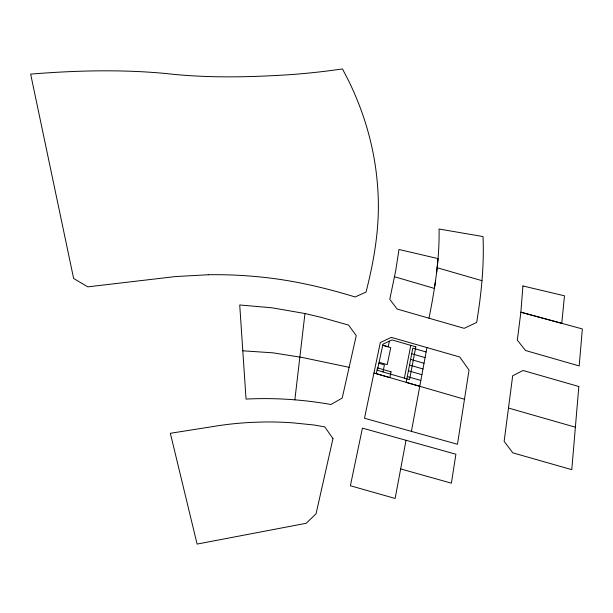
<?xml version="1.0" encoding="UTF-8"?>
<svg xmlns="http://www.w3.org/2000/svg" width="613" height="613" viewBox="0 0 613 613"><rect width="100%" height="100%" fill="white"/><g stroke="black" fill="none" stroke-linecap="round" stroke-linejoin="round"><path stroke-width="0.92" d="M436.533 273.582L438.065 258.602L398.994 249.483L395.699 270.708L389.776 299.313L397.132 309.044L464.21 328.338L476.676 322.407C481.328 294.056 484.278 265.314 483.013 236.557L439.061 229.017C439.628 259.054 434.847 288.846 429 318.208M294.861 399.845L304.96 313.527L271.973 307.803L239.729 304.983L246.043 399.086C274.417 397.615 302.937 399.546 330.905 404.488L342.207 398.082L356.237 335.648L348.582 325.089L320.906 317.289L304.96 313.527M435.567 280.762L434.387 288.409L394.465 276.731M464.478 399.255L457.467 444.272L364.49 418.242L380.313 342.537L391.362 337.372L459.75 356.996L469.037 370.076L464.478 399.255L406.174 382.351L412.802 348.123L426.112 351.985M411.423 431.383L426.924 347.586M406.021 440.28L395.132 498.453L350.383 485.764L362.421 428.119L455.903 454.225L451.39 483.167L400.657 468.922M404.388 378.144L410.787 345.364M382.956 371.93L384.42 364.904L378.895 363.302M389.385 341.142L388.205 346.774L382.742 345.188M242.817 350.812L273.069 352.843L302.293 357.486L349.119 367.317M208.259 274.747L175.364 276.57L87.828 286.853L73.637 278.486L30.65 74.104C75.782 70.472 121.228 69.238 166.361 73.568C207.7 78.265 249.506 77.292 290.96 74.602A518.207 286.623 10.6 0 0 333.311 70.211L342.46 68.924L347.778 79.123A483.849 355.609 -1.7 0 1 355.004 94.724C364.85 117.642 371.823 141.81 375.432 166.498A527.778 386.075 -3.3 0 1 377.83 189.762C380.244 224.289 374.574 258.763 366.015 292.11L355.08 296.945C324.951 287.735 294.14 280.501 262.762 277.237A459.842 444.678 59.4 0 0 208.259 274.747M508.491 408.043L575.392 427.2M437.184 267.743L481.987 280.685M407.3 376.543L420.84 380.474M382.719 345.303L390.742 347.632L387.217 364.628L379.11 362.283M411.714 353.724L425.07 357.609M410.626 359.371L424.027 363.264M409.522 365.057L422.97 368.957M408.411 370.781L421.913 374.696M373.961 373.003L419.767 386.29M522.92 285.957L520.866 312.209L517.326 340.146L525.548 350.513L579.185 365.938L582.35 328.943L520.866 312.209L561.769 323.335L564.481 295.811L522.92 285.957M578.825 386.512L571.783 469.658L512.813 452.846L504.139 441.368L512.683 375.777L523.042 370.497L578.825 386.512M415.836 346.835L409.538 379.639L377.401 370.321L382.956 344.161L392.014 339.909L415.836 346.835M391.04 371.823L389.853 377.616L376.252 373.669L377.478 367.892L391.04 371.823M332.989 438.563L316.063 513.771L306.209 523.28L197.102 544.076L170.345 433.291L219.577 425.499A400.511 369.831 75.5 0 1 251.123 422.411L261.644 422.05A364.62 339.97 71.4 0 1 293.183 422.878L314.109 425.016L324.737 426.863L332.989 438.563"/></g></svg>
